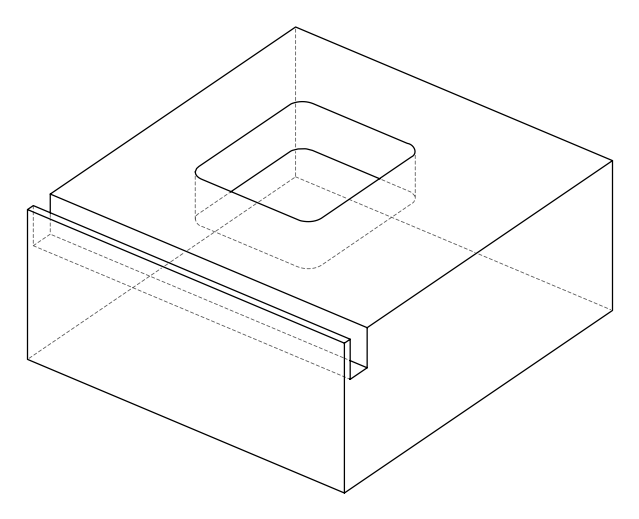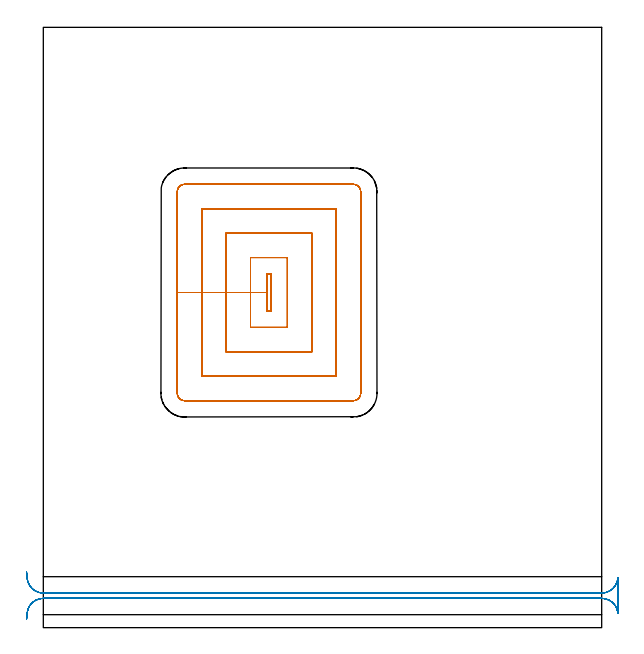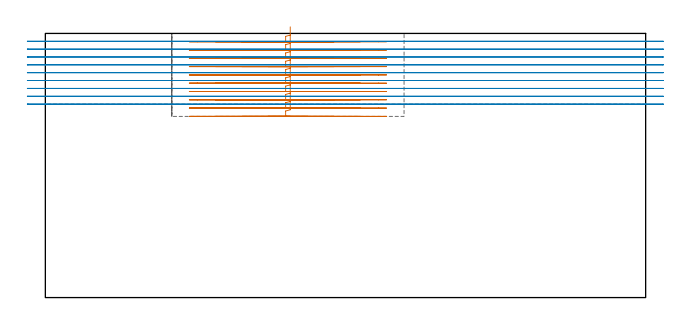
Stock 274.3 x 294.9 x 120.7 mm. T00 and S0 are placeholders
(PLAN: 2 operations, 0 tool changes, 33.9 min)
(1 MILL_RECTANGULAR_POCKET | POCKET_RECTANGULAR_STRAIGHT | NXT0201_012 | Follow Part, ap 4, ae 75% | 22.59 min | 487488 mm3)
(2 MILL_RECTANGULAR_SLOT | SLOT_RECTANGULAR | NXT0201_012 | Follow Part, ap 4, ae 75% | 11.28 min | 164769 mm3)
(TOOL NXT0201_012 | ENDMILL 16mm [2P460-1600-NA 1630] | D16 FL38 Z6)
(OP 1 MILL_RECTANGULAR_POCKET)
G17 G21 G94 G90
T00 M6
G54
G17 G0 G90 X111.9 Y159.709 S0 M3
G43 Z130.7 H1
Z123.7
G94 G1 Y173.8 Z119.924 F250.
X109.8 Z119.362
Y164.65 Z116.91
Y155.5 F500.
X111.9
Y173.8
X109.8
Y164.65
X101.8
Y147.5
X119.9
Y181.8
X101.8
Y164.65
X89.8
Y135.5
X131.9
Y193.8
X89.8
Y164.65
X77.8
Y123.5
X143.9
Y205.8
X77.8
Y164.65
X65.8
Y115.1
G3 X69.4 Y111.5 R3.6
G1 X152.3
G3 X155.9 Y115.1 R3.6
G1 Y214.2
G3 X152.3 Y217.8 R3.6
G1 X69.4
G3 X65.8 Y214.2 R3.6
G1 Y164.65
Y163.65
G0 X111.9 Y159.709 Z119.91
G1 Y173.8 Z116.134 F250.
X109.8 Z115.572
Y164.65 Z113.12
Y155.5 F500.
X111.9
Y173.8
X109.8
Y164.65
X101.8
Y147.5
X119.9
Y181.8
X101.8
Y164.65
X89.8
Y135.5
X131.9
Y193.8
X89.8
Y164.65
X77.8
Y123.5
X143.9
Y205.8
X77.8
Y164.65
X65.8
Y115.1
G3 X69.4 Y111.5 R3.6
G1 X152.3
G3 X155.9 Y115.1 R3.6
G1 Y214.2
G3 X152.3 Y217.8 R3.6
G1 X69.4
G3 X65.8 Y214.2 R3.6
G1 Y164.65
Y163.65
G0 X111.9 Y159.709 Z116.12
G1 Y173.8 Z112.344 F250.
X109.8 Z111.782
Y164.65 Z109.33
Y155.5 F500.
X111.9
Y173.8
X109.8
Y164.65
X101.8
Y147.5
X119.9
Y181.8
X101.8
Y164.65
X89.8
Y135.5
X131.9
Y193.8
X89.8
Y164.65
X77.8
Y123.5
X143.9
Y205.8
X77.8
Y164.65
X65.8
Y115.1
G3 X69.4 Y111.5 R3.6
G1 X152.3
G3 X155.9 Y115.1 R3.6
G1 Y214.2
G3 X152.3 Y217.8 R3.6
G1 X69.4
G3 X65.8 Y214.2 R3.6
G1 Y164.65
Y163.65
G0 X111.9 Y159.709 Z112.33
G1 Y173.8 Z108.554 F250.
X109.8 Z107.992
Y164.65 Z105.54
Y155.5 F500.
X111.9
Y173.8
X109.8
Y164.65
X101.8
Y147.5
X119.9
Y181.8
X101.8
Y164.65
X89.8
Y135.5
X131.9
Y193.8
X89.8
Y164.65
X77.8
Y123.5
X143.9
Y205.8
X77.8
Y164.65
X65.8
Y115.1
G3 X69.4 Y111.5 R3.6
G1 X152.3
G3 X155.9 Y115.1 R3.6
G1 Y214.2
G3 X152.3 Y217.8 R3.6
G1 X69.4
G3 X65.8 Y214.2 R3.6
G1 Y164.65
Y163.65
G0 X111.9 Y159.709 Z108.54
G1 Y173.8 Z104.764 F250.
X109.8 Z104.202
Y164.65 Z101.75
Y155.5 F500.
X111.9
Y173.8
X109.8
Y164.65
X101.8
Y147.5
X119.9
Y181.8
X101.8
Y164.65
X89.8
Y135.5
X131.9
Y193.8
X89.8
Y164.65
X77.8
Y123.5
X143.9
Y205.8
X77.8
Y164.65
X65.8
Y115.1
G3 X69.4 Y111.5 R3.6
G1 X152.3
G3 X155.9 Y115.1 R3.6
G1 Y214.2
G3 X152.3 Y217.8 R3.6
G1 X69.4
G3 X65.8 Y214.2 R3.6
G1 Y164.65
Y163.65
G0 X111.9 Y159.709 Z104.75
G1 Y173.8 Z100.974 F250.
X109.8 Z100.412
Y164.65 Z97.96
Y155.5 F500.
X111.9
Y173.8
X109.8
Y164.65
X101.8
Y147.5
X119.9
Y181.8
X101.8
Y164.65
X89.8
Y135.5
X131.9
Y193.8
X89.8
Y164.65
X77.8
Y123.5
X143.9
Y205.8
X77.8
Y164.65
X65.8
Y115.1
G3 X69.4 Y111.5 R3.6
G1 X152.3
G3 X155.9 Y115.1 R3.6
G1 Y214.2
G3 X152.3 Y217.8 R3.6
G1 X69.4
G3 X65.8 Y214.2 R3.6
G1 Y164.65
Y163.65
G0 X111.9 Y159.709 Z100.96
G1 Y173.8 Z97.184 F250.
X109.8 Z96.622
Y164.65 Z94.17
Y155.5 F500.
X111.9
Y173.8
X109.8
Y164.65
X101.8
Y147.5
X119.9
Y181.8
X101.8
Y164.65
X89.8
Y135.5
X131.9
Y193.8
X89.8
Y164.65
X77.8
Y123.5
X143.9
Y205.8
X77.8
Y164.65
X65.8
Y115.1
G3 X69.4 Y111.5 R3.6
G1 X152.3
G3 X155.9 Y115.1 R3.6
G1 Y214.2
G3 X152.3 Y217.8 R3.6
G1 X69.4
G3 X65.8 Y214.2 R3.6
G1 Y164.65
Y163.65
G0 X111.9 Y159.709 Z97.17
G1 Y173.8 Z93.394 F250.
X109.8 Z92.832
Y164.65 Z90.38
Y155.5 F500.
X111.9
Y173.8
X109.8
Y164.65
X101.8
Y147.5
X119.9
Y181.8
X101.8
Y164.65
X89.8
Y135.5
X131.9
Y193.8
X89.8
Y164.65
X77.8
Y123.5
X143.9
Y205.8
X77.8
Y164.65
X65.8
Y115.1
G3 X69.4 Y111.5 R3.6
G1 X152.3
G3 X155.9 Y115.1 R3.6
G1 Y214.2
G3 X152.3 Y217.8 R3.6
G1 X69.4
G3 X65.8 Y214.2 R3.6
G1 Y164.65
Y163.65
G0 X111.9 Y159.709 Z93.38
G1 Y173.8 Z89.604 F250.
X109.8 Z89.042
Y164.65 Z86.59
Y155.5 F500.
X111.9
Y173.8
X109.8
Y164.65
X101.8
Y147.5
X119.9
Y181.8
X101.8
Y164.65
X89.8
Y135.5
X131.9
Y193.8
X89.8
Y164.65
X77.8
Y123.5
X143.9
Y205.8
X77.8
Y164.65
X65.8
Y115.1
G3 X69.4 Y111.5 R3.6
G1 X152.3
G3 X155.9 Y115.1 R3.6
G1 Y214.2
G3 X152.3 Y217.8 R3.6
G1 X69.4
G3 X65.8 Y214.2 R3.6
G1 Y164.65
Y163.65
G0 X111.9 Y159.709 Z89.59
G1 Y173.8 Z85.814 F250.
X109.8 Z85.252
Y164.65 Z82.8
Y155.5 F500.
X111.9
Y173.8
X109.8
Y164.65
X101.8
Y147.5
X119.9
Y181.8
X101.8
Y164.65
X89.8
Y135.5
X131.9
Y193.8
X89.8
Y164.65
X77.8
Y123.5
X143.9
Y205.8
X77.8
Y164.65
X65.8
Y115.1
G3 X69.4 Y111.5 R3.6
G1 X152.3
G3 X155.9 Y115.1 R3.6
G1 Y214.2
G3 X152.3 Y217.8 R3.6
G1 X69.4
G3 X65.8 Y214.2 R3.6
G1 Y164.65
Y163.65
G0 Z130.7
M5
M2
(OP 2 MILL_RECTANGULAR_SLOT)
G17 G21 G94 G90
T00 M6
G54
G17 G0 G90 X-8.23 Y4.103 S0 M3
G43 Z130.7 H1
Z117.111
G94 G1 X-7.97 Y7.092 F250.
G2 X0. Y14.4 R8. F500.
G1 X274.3
G2 X282.27 Y7.092 R8.
G1 X282.3
Y24.308
X282.27
G2 X274.3 Y17. R8.
G1 X0.
G2 X-7.97 Y24.308 R8.
G1 X-8.23 Y27.297 F250.
G0 Y4.103 Z113.522
G1 X-7.97 Y7.092
G2 X0. Y14.4 R8. F500.
G1 X274.3
G2 X282.27 Y7.092 R8.
G1 X282.3
Y24.308
X282.27
G2 X274.3 Y17. R8.
G1 X0.
G2 X-7.97 Y24.308 R8.
G1 X-8.23 Y27.297 F250.
G0 Y4.103 Z109.933
G1 X-7.97 Y7.092
G2 X0. Y14.4 R8. F500.
G1 X274.3
G2 X282.27 Y7.092 R8.
G1 X282.3
Y24.308
X282.27
G2 X274.3 Y17. R8.
G1 X0.
G2 X-7.97 Y24.308 R8.
G1 X-8.23 Y27.297 F250.
G0 Y4.103 Z106.344
G1 X-7.97 Y7.092
G2 X0. Y14.4 R8. F500.
G1 X274.3
G2 X282.27 Y7.092 R8.
G1 X282.3
Y24.308
X282.27
G2 X274.3 Y17. R8.
G1 X0.
G2 X-7.97 Y24.308 R8.
G1 X-8.23 Y27.297 F250.
G0 Y4.103 Z102.756
G1 X-7.97 Y7.092
G2 X0. Y14.4 R8. F500.
G1 X274.3
G2 X282.27 Y7.092 R8.
G1 X282.3
Y24.308
X282.27
G2 X274.3 Y17. R8.
G1 X0.
G2 X-7.97 Y24.308 R8.
G1 X-8.23 Y27.297 F250.
G0 Y4.103 Z99.167
G1 X-7.97 Y7.092
G2 X0. Y14.4 R8. F500.
G1 X274.3
G2 X282.27 Y7.092 R8.
G1 X282.3
Y24.308
X282.27
G2 X274.3 Y17. R8.
G1 X0.
G2 X-7.97 Y24.308 R8.
G1 X-8.23 Y27.297 F250.
G0 Y4.103 Z95.578
G1 X-7.97 Y7.092
G2 X0. Y14.4 R8. F500.
G1 X274.3
G2 X282.27 Y7.092 R8.
G1 X282.3
Y24.308
X282.27
G2 X274.3 Y17. R8.
G1 X0.
G2 X-7.97 Y24.308 R8.
G1 X-8.23 Y27.297 F250.
G0 Y4.103 Z91.989
G1 X-7.97 Y7.092
G2 X0. Y14.4 R8. F500.
G1 X274.3
G2 X282.27 Y7.092 R8.
G1 X282.3
Y24.308
X282.27
G2 X274.3 Y17. R8.
G1 X0.
G2 X-7.97 Y24.308 R8.
G1 X-8.23 Y27.297 F250.
G0 Y4.103 Z88.4
G1 X-7.97 Y7.092
G2 X0. Y14.4 R8. F500.
G1 X274.3
G2 X282.27 Y7.092 R8.
G1 X282.3
Y24.308
X282.27
G2 X274.3 Y17. R8.
G1 X0.
G2 X-7.97 Y24.308 R8.
G1 X-8.23 Y27.297 F250.
G0 Z130.7
M5
M2
